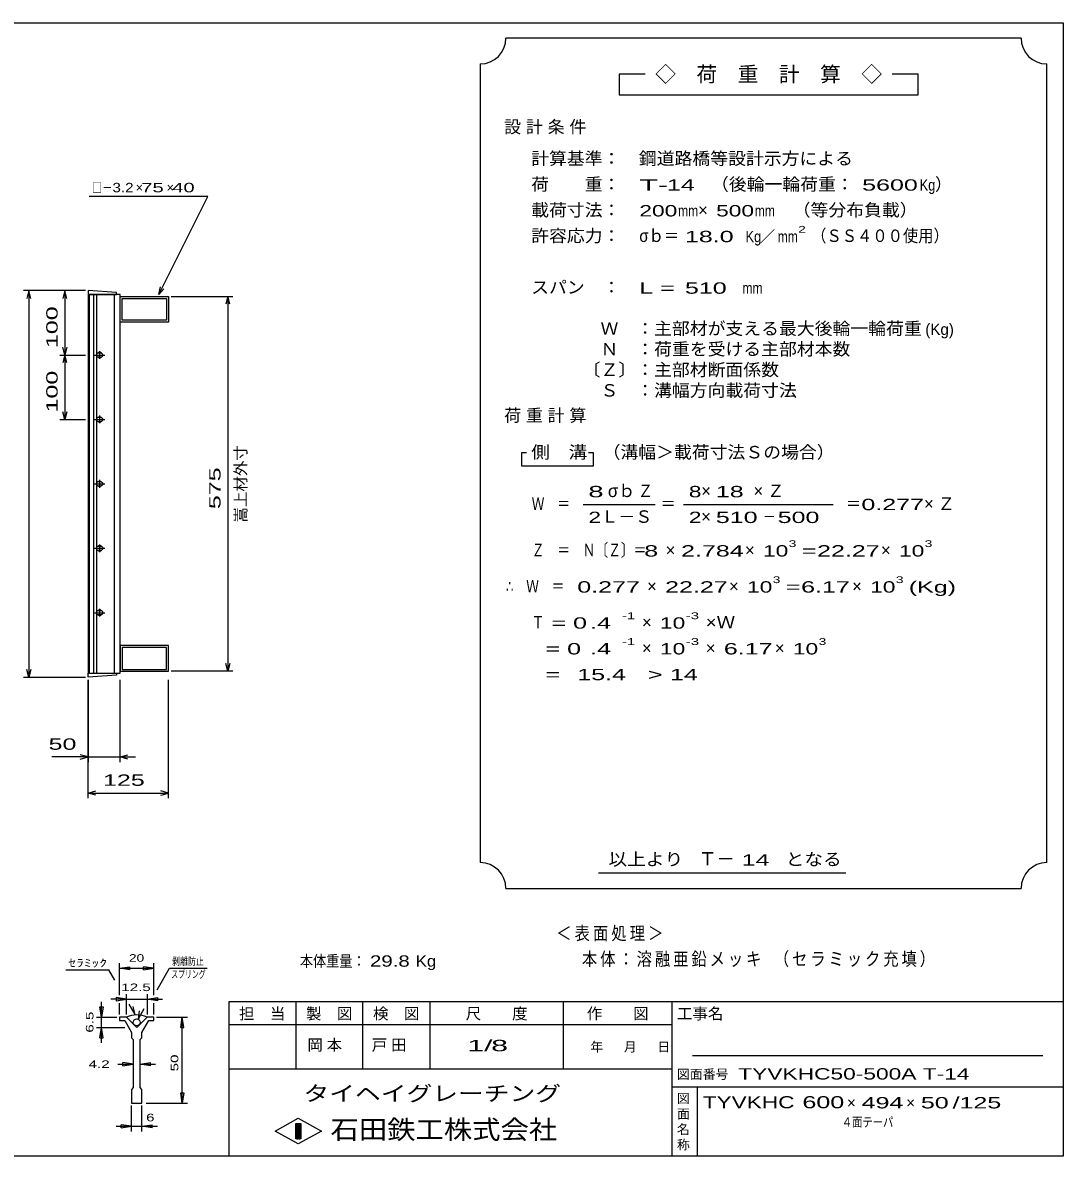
# Model space of a CAD drawing. Units: millimetres, scale not verified. Extents: x -1456 to 1385, y -1026 to 843.
# Drawn here: x -231 to 1385, y -917 to 843 of the extents above; entities that cross this region are included whole.
import ezdxf
from ezdxf.enums import TextEntityAlignment as Align

# ---------------------------------------------------------------- set-up
doc = ezdxf.new("R2010")
doc.units = ezdxf.units.MM
doc.header["$LTSCALE"] = 8
for name, color, linetype, lineweight in [('0_2', 150, 'Continuous', 25), ('16', 3, 'Continuous', 25), ('22', 2, 'Continuous', 25), ('32', 4, 'Continuous', 25)]:
    doc.layers.add(name, color=color, linetype=linetype, lineweight=lineweight)
doc.styles.add('ベクトル', font='')
doc.styles.get('ベクトル').set_extended_font_data('ベクトル')

msp = doc.modelspace()

# ---------------------------------------------------------------- linework, layer by layer
at = {"layer": '0_2'}
for p, q in [((-1383.2, 842.8), (1384.8, 842.8)), ((1384.8, 842.8), (1384.8, -917.2)), ((1384.8, -677.2), (88.8, -677.2)), ((88.8, -677.2), (88.8, -917.2)), ((192.8, -677.2), (192.8, -781.2)), ((296.8, -781.2), (296.8, -677.2)), ((400.8, -677.2), (400.8, -781.2)), ((608.8, -781.2), (608.8, -677.2)), ((776.8, -677.2), (776.8, -917.2)), ((776.8, -713.2), (88.8, -713.2)), ((1352.8, -761.2), (808.8, -761.2)), ((88.8, -781.2), (776.8, -781.2)), ((776.8, -809.2), (1384.8, -809.2)), ((816.8, -917.2), (816.8, -809.2)), ((160.8, -878), (196.8, -858)), ((196.8, -858), (232.8, -878)), ((196.8, -898), (160.8, -878)), ((192.8, -866), (200.8, -866)), ((192.8, -890), (192.8, -866)), ((192.8, -866), (194.4, -866)), ((194.4, -866), (194.4, -890)), ((196, -890), (196, -866)), ((196, -866), (197.6, -866)), ((232.8, -878), (196.8, -898)), ((197.6, -866), (197.6, -890)), ((199.2, -890), (199.2, -866)), ((199.2, -866), (200.8, -866)), ((200.8, -866), (200.8, -890)), ((200.8, -866), (200.8, -890)), ((200.8, -890), (192.8, -890)), ((194.4, -890), (196, -890)), ((197.6, -890), (199.2, -890)), ((1384.8, -917.2), (-1383.2, -917.2))]:
    msp.add_line(p, q, dxfattribs=at)
at = {"layer": '16'}
for p, q in [((-85.8, 423.8), (-129.8, 426.8)), ((-129.8, 426.8), (-129.8, 420.8)), ((-85.8, 420.8), (-85.8, 423.8)), ((-129.8, 420.8), (-85.8, 420.8)), ((-129.8, 420.8), (-129.8, -167.2)), ((-79.8, 420.8), (-129.8, 420.8)), ((-127.8, 420.8), (-127.8, -167.2)), ((-120.8, -167.2), (-120.8, 420.8)), ((-116.8, 420.8), (-116.8, -167.2)), ((-88.8, -167.2), (-88.8, 420.8)), ((-79.8, -167.2), (-79.8, 420.8)), ((-79.8, 417.8), (-4.8, 417.8)), ((-79.8, 377.8), (-79.8, 417.8)), ((-76.8, 414.8), (-7.8, 414.8)), ((-76.8, 380.8), (-76.8, 414.8)), ((-7.8, 414.8), (-7.8, 380.8)), ((-4.8, 417.8), (-4.8, 377.8)), ((-4.8, 377.8), (-79.8, 377.8)), ((-7.8, 380.8), (-76.8, 380.8)), ((-119.8, 326.8), (-103.8, 326.8)), ((-109.8, 329.8), (-113.8, 329.8)), ((-113.8, 323.8), (-109.8, 323.8)), ((-111.8, 332.8), (-111.8, 320.8)), ((-109.8, 229.8), (-113.8, 229.8)), ((-111.8, 232.8), (-111.8, 220.8)), ((-119.8, 226.8), (-103.8, 226.8)), ((-113.8, 223.8), (-109.8, 223.8)), ((-119.8, 126.8), (-103.8, 126.8)), ((-109.8, 129.8), (-113.8, 129.8)), ((-113.8, 123.8), (-109.8, 123.8)), ((-111.8, 132.8), (-111.8, 120.8)), ((-119.8, 26.8), (-103.8, 26.8)), ((-109.8, 29.8), (-113.8, 29.8)), ((-113.8, 23.8), (-109.8, 23.8)), ((-111.8, 32.8), (-111.8, 20.8)), ((-109.8, -70.2), (-113.8, -70.2)), ((-111.8, -67.2), (-111.8, -79.2)), ((-119.8, -73.2), (-103.8, -73.2)), ((-113.8, -76.2), (-109.8, -76.2)), ((-4.8, -124.2), (-79.8, -124.2)), ((-79.8, -124.2), (-79.8, -164.2)), ((-7.8, -127.2), (-76.8, -127.2)), ((-76.8, -127.2), (-76.8, -161.2)), ((-7.8, -161.2), (-7.8, -127.2)), ((-4.8, -164.2), (-4.8, -124.2)), ((-129.8, -167.2), (-85.8, -167.2)), ((-129.8, -173.2), (-129.8, -167.2)), ((-129.8, -167.2), (-79.8, -167.2)), ((-85.8, -170.2), (-129.8, -173.2)), ((-85.8, -167.2), (-85.8, -170.2)), ((-79.8, -164.2), (-4.8, -164.2)), ((-76.8, -161.2), (-7.8, -161.2))]:
    msp.add_line(p, q, dxfattribs=at)
for centre, radius, start, end in [((-113.8, 326.8), 3, 90, 270), ((-111.8, 326.8), 4, 46.6, 133.4), ((-111.8, 326.8), 4, 226.6, 313.4), ((-109.8, 326.8), 3, 270, 90), ((-113.8, 226.8), 3, 90, 270), ((-111.8, 226.8), 4, 46.6, 133.4), ((-109.8, 226.8), 3, 270, 90), ((-111.8, 226.8), 4, 226.6, 313.4), ((-113.8, 126.8), 3, 90, 270), ((-111.8, 126.8), 4, 46.6, 133.4), ((-111.8, 126.8), 4, 226.6, 313.4), ((-109.8, 126.8), 3, 270, 90), ((-113.8, 26.8), 3, 90, 270), ((-111.8, 26.8), 4, 46.6, 133.4), ((-111.8, 26.8), 4, 226.6, 313.4), ((-109.8, 26.8), 3, 270, 90), ((-113.8, -73.2), 3, 90, 270), ((-111.8, -73.2), 4, 46.6, 133.4), ((-109.8, -73.2), 3, 270, 90), ((-111.8, -73.2), 4, 226.6, 313.4)]:
    msp.add_arc(centre, radius, start, end, dxfattribs=at)
at = {"layer": '22', "color": 4}
for p, q in [((1319.2, 818.8), (519.2, 818.8)), ((479.2, 778.8), (479.2, -461.2)), ((1359.2, -461.2), (1359.2, 778.8)), ((735.2, 762.8), (695.2, 762.8)), ((695.2, 762.8), (695.2, 730.8)), ((1159.2, 762.8), (1119.2, 762.8)), ((1159.2, 730.8), (1159.2, 762.8)), ((695.2, 730.8), (1159.2, 730.8)), ((56.2, 572.8), (-127.8, 572.8)), ((-19.8, 420.8), (56.2, 572.8)), ((-133.8, 426.8), (-229.8, 426.8)), ((-221.8, 426.8), (-225, 414.8)), ((-218.6, 414.8), (-221.8, 426.8)), ((-221.8, 426.8), (-221.8, -173.2)), ((-133.8, 426.8), (-173.8, 426.8)), ((-165.8, 426.8), (-169, 414.8)), ((-162.6, 414.8), (-165.8, 426.8)), ((-165.8, 426.8), (-165.8, 326.8)), ((-19.8, 420.8), (-17.4, 432.48)), ((-19.8, 420.8), (-11.8, 429.6)), ((-0.8, 417.8), (95.2, 417.8)), ((87.2, 417.8), (84, 405.8)), ((90.4, 405.8), (87.2, 417.8)), ((87.2, 417.8), (87.2, -164.2)), ((-165.8, 326.8), (-169, 338.8)), ((-162.6, 338.8), (-165.8, 326.8)), ((-173.8, 326.8), (-133.8, 326.8)), ((-165.8, 326.8), (-169, 314.8)), ((-162.6, 314.8), (-165.8, 326.8)), ((-165.8, 326.8), (-165.8, 226.8)), ((-165.8, 226.8), (-169, 238.8)), ((-162.6, 238.8), (-165.8, 226.8)), ((-173.8, 226.8), (-133.8, 226.8)), ((551.2, 174.8), (543.2, 174.8)), ((543.2, 174.8), (543.2, 154.8)), ((655.2, 174.8), (647.2, 174.8)), ((655.2, 154.8), (655.2, 174.8)), ((543.2, 154.8), (655.2, 154.8)), ((639.2, 94.8), (751.2, 94.8)), ((795.2, 94.8), (1027.2, 94.8)), ((87.2, -164.2), (84, -152.2)), ((90.4, -152.2), (87.2, -164.2)), ((-229.8, -173.2), (-133.8, -173.2)), ((-221.8, -173.2), (-225, -161.2)), ((-218.6, -161.2), (-221.8, -173.2)), ((95.2, -164.2), (-0.8, -164.2)), ((-129.8, -177.2), (-129.8, -305.2)), ((-129.8, -361.2), (-129.8, -177.2)), ((-79.8, -305.2), (-79.8, -177.2)), ((-4.8, -361.2), (-4.8, -177.2)), ((-129.8, -297.2), (-185.8, -297.2)), ((-129.8, -297.2), (-141.8, -294)), ((-141.8, -300.4), (-129.8, -297.2)), ((-129.8, -297.2), (-79.8, -297.2)), ((-79.8, -297.2), (-67.8, -294)), ((-67.8, -300.4), (-79.8, -297.2)), ((-79.8, -297.2), (-55.8, -297.2)), ((-129.8, -353.2), (-117.8, -350)), ((-4.8, -353.2), (-16.8, -350)), ((-117.8, -356.4), (-129.8, -353.2)), ((-129.8, -353.2), (-4.8, -353.2)), ((-16.8, -356.4), (-4.8, -353.2)), ((663.2, -477.2), (1047.2, -477.2)), ((519.2, -501.2), (1319.2, -501.2))]:
    msp.add_line(p, q, dxfattribs=at)
for centre, start, end in [((479.2, 818.8), 270, 0), ((1359.2, 818.8), 180, 270), ((479.2, -501.2), 0, 90), ((1359.2, -501.2), 90, 180)]:
    msp.add_arc(centre, 40, start, end, dxfattribs=at)
at = {"layer": '32'}
for p, q in [((-164.267, -627.6), (-97.6, -627.6)), ((-88.267, -643.6), (-97.6, -627.6)), ((-80.8, -666.8), (-80.8, -617.2)), ((-80.8, -625.2), (-64.8, -622.8)), ((-64.8, -627.6), (-80.8, -625.2)), ((-80.8, -625.2), (-27.467, -625.2)), ((-64.8, -627.6), (-64.8, -622.8)), ((-27.467, -625.2), (-43.467, -622.8)), ((-43.467, -627.6), (-43.467, -622.8)), ((-43.467, -627.6), (-27.467, -625.2)), ((-27.467, -666.8), (-27.467, -617.2)), ((-22.664, -658.533), (-3.197, -624.933)), ((-3.197, -624.933), (55.469, -624.933)), ((-70.133, -697.2), (-70.133, -665.2)), ((-38.133, -665.2), (-38.133, -697.2)), ((-108.8, -701.2), (-111.2, -685.2)), ((-111.2, -685.2), (-106.4, -685.2)), ((-108.8, -701.2), (-108.8, -677.2)), ((-106.4, -685.2), (-108.8, -701.2)), ((-70.133, -673.2), (-94.133, -673.2)), ((-70.133, -673.2), (-86.133, -670.8)), ((-86.133, -670.8), (-86.133, -675.6)), ((-86.133, -675.6), (-70.133, -673.2)), ((-80.8, -697.2), (-80.8, -679.6)), ((-70.133, -673.2), (-38.133, -673.2)), ((-56.8, -697.2), (-66.133, -681.2)), ((-56.8, -697.2), (-59.733, -684.667)), ((-38.133, -673.2), (-22.133, -670.8)), ((-22.133, -675.6), (-38.133, -673.2)), ((-38.133, -673.2), (-14.133, -673.2)), ((-27.467, -697.2), (-27.467, -679.6)), ((-22.133, -670.8), (-22.133, -675.6)), ((-116.8, -701.2), (-84.8, -701.2)), ((-108.8, -717.2), (-108.8, -701.2)), ((-80.8, -701.2), (-80.8, -706.533)), ((-70.133, -701.2), (-80.8, -701.2)), ((-54.133, -717.2), (-70.133, -701.2)), ((-38.133, -701.2), (-54.133, -717.2)), ((-51.464, -703.866), (-42.397, -687.866)), ((-51.464, -703.866), (-49.597, -691.066)), ((-27.467, -701.2), (-38.133, -701.2)), ((-27.467, -706.533), (-27.467, -701.2)), ((-23.467, -701.2), (24.533, -701.2)), ((14.133, -717.2), (16.533, -701.2)), ((18.933, -717.2), (16.533, -701.2)), ((16.533, -834.534), (16.533, -701.2)), ((-116.8, -717.2), (-72.8, -717.2)), ((-111.2, -733.2), (-108.8, -717.2)), ((-106.4, -733.2), (-108.8, -717.2)), ((-108.8, -741.2), (-108.8, -717.2)), ((-80.8, -706.533), (-72.8, -706.533)), ((-72.8, -706.533), (-62.133, -725.2)), ((-46.133, -725.2), (-35.467, -706.533)), ((-35.467, -706.533), (-27.467, -706.533)), ((14.133, -717.2), (18.933, -717.2)), ((-111.2, -733.2), (-106.4, -733.2)), ((-62.133, -725.2), (-62.133, -733.2)), ((-62.133, -733.2), (-59.467, -735.867)), ((-59.467, -735.867), (-59.467, -810.533)), ((-48.8, -735.867), (-46.133, -733.2)), ((-48.8, -810.533), (-48.8, -735.867)), ((-46.133, -733.2), (-46.133, -725.2)), ((-83.467, -774.089), (-59.467, -774.089)), ((-59.467, -774.089), (-75.467, -771.689)), ((-75.467, -776.489), (-75.467, -771.689)), ((-75.467, -776.489), (-59.467, -774.089)), ((-48.8, -774.089), (-32.8, -771.689)), ((-32.8, -776.489), (-48.8, -774.089)), ((-48.8, -774.089), (-24.8, -774.089)), ((-32.8, -776.489), (-32.8, -771.689)), ((-59.467, -810.533), (-62.133, -813.2)), ((-62.133, -813.2), (-62.133, -834.533)), ((-46.133, -813.2), (-48.8, -810.533)), ((-46.133, -834.533), (-46.133, -813.2)), ((16.533, -834.534), (14.133, -818.534)), ((14.133, -818.534), (18.933, -818.534)), ((18.933, -818.534), (16.533, -834.534)), ((-62.133, -834.533), (-46.133, -834.533)), ((-62.133, -878.534), (-62.133, -838.534)), ((-46.133, -878.534), (-46.133, -838.534)), ((-39.467, -834.534), (24.533, -834.534)), ((-86.133, -870.534), (-62.133, -870.534)), ((-62.133, -870.534), (-78.133, -868.134)), ((-78.133, -872.934), (-78.133, -868.134)), ((-78.133, -872.934), (-62.133, -870.534)), ((-62.133, -870.534), (-46.133, -870.534)), ((-46.133, -870.534), (-30.133, -868.134)), ((-30.133, -872.934), (-46.133, -870.534)), ((-46.133, -870.534), (-22.133, -870.534)), ((-30.133, -872.934), (-30.133, -868.134))]:
    msp.add_line(p, q, dxfattribs=at)
msp.add_circle((-54.133, -709.2), 5.333, dxfattribs=at)
msp.add_arc((-54.403, -737.742), 40, 66, 113, dxfattribs=at)

# ---------------------------------------------------------------- texts
at = {"layer": '0_2', "style": 'ベクトル'}
for s, height, p in [('担\u3000当', 17.6, (104.8, -695.6)), ('製\u3000図', 17.6, (208.8, -695.6)), ('検\u3000図', 17.6, (312.8, -695.6)), ('尺\u3000\u3000度', 17.6, (456.8, -695.6)), ('作\u3000\u3000図', 17.6, (644.8, -695.6)), ('工事名', 17.6, (784.8, -695.6)), ('年', 14.66, (650.4, -747.2)), ('月', 14.66, (702.4, -747.2)), ('日', 14.66, (754.4, -747.2)), ('図面番号', 14.66, (784.8, -789.6)), ('図', 14.66, (784.8, -827.2)), ('面', 14.66, (784.8, -851.2)), ('名', 14.66, (784.8, -875.2)), ('称', 14.66, (784.8, -899.2))]:
    msp.add_text(s, height=height, dxfattribs=at).set_placement(p, align=Align.MIDDLE_LEFT)
at = {"layer": '0_2', "color": 222, "style": 'ベクトル'}
for s, height, width, p in [('タイヘイグレーチング', 23.46, 1.25, (204.8, -819.6)), ('石田鉄工株式会社', 29.33, 1.1, (246.8, -875.6))]:
    msp.add_text(s, height=height, dxfattribs=dict(at, width=width)).set_placement(p, align=Align.MIDDLE_LEFT)
at = {"layer": '22', "style": 'ベクトル'}
for s, height, p in [('◇\u3000荷\u3000重\u3000計\u3000算\u3000◇', 23.46, (751.2, 762.8)), ('）', 19.35, (1185.6, 592)), ('×', 14.66, (-55.8, 586.8)), ('×', 14.66, (-7.8, 586.8)), ('×', 19.35, (817.6, 552)), ('／', 17.6, (913.2, 510.8)), ('(Kg)', 17.6, (1170.4, 366.8)), ('σｂ', 19.35, (677.6, 116)), ('×', 19.35, (822.4, 116)), ('Ｌ－Ｓ', 19.35, (667.2, 76)), ('×', 19.35, (822.4, 76)), ('×', 19.35, (767.2, 24)), ('×', 19.35, (890.4, 24)), ('×', 19.35, (1101.6, 24)), ('×', 19.35, (738.4, -32)), ('×', 19.35, (865.6, -32)), ('×', 19.35, (1056.8, -32)), ('×', 19.35, (730.4, -88)), ('×', 19.35, (730.4, -128)), ('×', 19.35, (829.6, -128)), ('×', 19.35, (936.8, -128)), ('Ｔ－', 20.53, (818.4, -455.2)), ('×', 17.6, (1048.8, -834)), ('×', 17.6, (1140.8, -834))]:
    msp.add_text(s, height=height, dxfattribs=at).set_placement(p, align=Align.MIDDLE_LEFT)
for s, height, width, p in [('計算基準：\u3000', 19.35, 1.05, (558.4, 632)), ('鋼道路橋等設計示方による', 19.35, 1.05, (725.6, 632)), ('荷\u3000\u3000重：\u3000', 19.35, 1.05, (558.4, 592)), ('T-', 17.6, 2, (726.4, 590.8)), (' 14 ', 17.6, 1.65, (758.4, 590.8)), ('（後輪一輪荷重：', 19.35, 1.05, (837.6, 592)), (' 5600', 17.6, 1.65, (1061.6, 590.8)), ('Kg', 17.6, 0.85, (1161.6, 590.8)), ('□－', 14.66, 0.8, (-123.8, 586.8)), ('3.2', 14.66, 1.2, (-91.8, 586.8)), (' 75 ', 14.66, 1.6, (-55.8, 586.8)), (' 40 ', 14.66, 1.6, (-7.8, 586.8)), ('載荷寸法：\u3000', 19.35, 1.05, (558.4, 552)), ('\u3000（等分布負載）', 19.35, 1.05, (936.8, 552)), ('200', 17.6, 1.5, (726.4, 550.8)), ('mm', 17.6, 0.8, (786.4, 550.8)), ('500', 17.6, 1.5, (845.6, 550.8)), ('mm', 17.6, 0.8, (905.6, 550.8)), ('許容応力：\u3000', 19.35, 1.05, (558.4, 512)), ('σｂ＝', 19.35, 0.9, (726.4, 512)), (' 18.0', 17.6, 1.65, (786.4, 510.8)), ('Kg', 17.6, 0.85, (891.2, 510.8)), ('mm', 17.6, 0.8, (941.2, 510.8)), ('2', 10.56, 1.5, (973.2, 522)), ('（ＳＳ４００使用）', 19.35, 0.9, (993.2, 512)), ('スパン\u3000：\u3000', 19.35, 1.05, (558.4, 432)), ('L =', 17.6, 1.65, (726.4, 430.8)), (' 510 ', 17.6, 1.65, (786.4, 430.8)), ('mm', 17.6, 0.8, (886.4, 430.8)), ('\u3000Ｗ\u3000：主部材が支える最大後輪一輪荷重', 19.35, 1.05, (638.4, 368)), ('\u3000Ｎ\u3000：荷重を受ける主部材本数', 19.35, 1.05, (638.4, 336)), ('〔Ｚ〕：主部材断面係数', 19.35, 1.05, (638.4, 304)), ('\u3000Ｓ\u3000：溝幅方向載荷寸法', 19.35, 1.05, (638.4, 272)), ('側\u3000溝', 19.35, 1.1, (558.4, 176)), ('\u3000（溝幅＞載荷寸法Ｓの場合）', 19.35, 1.05, (641.6, 176)), ('8', 17.6, 1.8, (647.2, 114.8)), ('Ｚ', 19.35, 0.9, (724, 116)), ('8', 17.6, 1.5, (803.2, 114.8)), (' 18 ', 17.6, 1.65, (834.4, 114.8)), ('Ｗ\u3000＝', 19.35, 0.75, (559.2, 96)), ('＝', 19.35, 0.9, (759.2, 96)), ('＝', 19.35, 0.9, (1047.2, 96)), ('0.277', 17.6, 1.65, (1071.2, 94.8)), ('2', 17.6, 1.5, (647.2, 74.8)), ('2', 17.6, 1.5, (803.2, 74.8)), (' 510 ', 17.6, 1.65, (834.4, 74.8)), ('－', 19.35, 0.75, (918.4, 76)), (' 500 ', 17.6, 1.65, (930.4, 74.8)), ('Ｚ\u3000＝\u3000Ｎ〔Ｚ〕＝', 19.35, 0.75, (559.2, 24)), ('3', 10.56, 1.5, (958.4, 34)), ('3', 10.56, 1.5, (1169.6, 34)), (' 8 ', 17.6, 1.65, (723.2, 22.8)), ('2.784', 17.6, 1.65, (791.2, 22.8)), ('10', 17.6, 1.5, (918.4, 22.8)), ('=', 17.6, 1.7, (978.4, 22.8)), ('22.27', 17.6, 1.65, (1002.4, 22.8)), ('10', 17.6, 1.5, (1129.6, 22.8)), ('3', 10.56, 1.5, (933.6, -22)), ('3', 10.56, 1.5, (1124.8, -22)), ('∴\u3000Ｗ\u3000＝', 19.35, 0.75, (519.2, -32)), (' 0.277', 17.6, 1.65, (619.2, -33.2)), ('22.27', 17.6, 1.65, (766.4, -33.2)), ('10', 17.6, 1.5, (893.6, -33.2)), ('=', 17.6, 1.7, (953.6, -33.2)), ('6.17', 17.6, 1.65, (977.6, -33.2)), ('10', 17.6, 1.5, (1084.8, -33.2)), ('(Kg)', 17.6, 1.65, (1144.8, -33.2)), ('Ｔ', 19.35, 0.75, (559.2, -88)), (' = 0', 17.6, 1.65, (579.2, -89.2)), (' .4 ', 17.6, 1.65, (639.2, -89.2)), ('-1', 10.56, 1.65, (699.2, -78)), ('10', 17.6, 1.5, (758.4, -89.2)), ('-3', 10.56, 1.65, (798.4, -78)), ('×Ｗ', 19.35, 1.1, (829.6, -88)), ('  = 0', 17.6, 1.65, (559.2, -129.2)), (' .4 ', 17.6, 1.65, (639.2, -129.2)), ('-1', 10.56, 1.65, (699.2, -118)), ('10', 17.6, 1.5, (758.4, -129.2)), ('-3', 10.56, 1.65, (798.4, -118)), ('6.17', 17.6, 1.65, (857.6, -129.2)), ('10', 17.6, 1.5, (964.8, -129.2)), ('3', 10.56, 1.5, (1004.8, -118)), ('  =', 17.6, 1.65, (559.2, -169.2)), (' 15.4', 17.6, 1.65, (619.2, -169.2)), ('>', 17.6, 1.7, (739.2, -169.2)), (' 14 ', 17.6, 1.65, (763.2, -169.2)), (' 50 ', 17.6, 1.65, (-201.8, -277.2)), (' 125 ', 17.6, 1.65, (-117.3, -333.2)), ('以上より\u3000', 19.35, 1.1, (678.4, -456)), (' 14 ', 17.6, 1.65, (874.4, -457.2)), ('となる', 19.35, 1.1, (953.6, -456)), ('本体重量：', 17.6, 0.85, (199.2, -614)), (' 29.8', 17.6, 1.35, (299.2, -614)), ('Kg', 17.6, 1.1, (379.2, -614)), ('1/', 17.6, 2, (459.2, -745.2)), (' 8 ', 17.6, 2, (483.2, -745.2)), ('TYVKHC50-500A T-14', 17.6, 1.5, (880, -789.2)), ('TYVKHC', 18.77, 1.4, (824.8, -833.2)), (' 600 ', 18.77, 1.55, (968.8, -833.2)), (' 494 ', 17.6, 1.65, (1060.8, -834)), (' 50 ', 17.6, 1.65, (1152.8, -834)), ('/', 17.6, 1.65, (1212.8, -834)), (' 125 ', 17.6, 1.65, (1212.8, -834)), ('４面テーパ', 14.66, 0.8, (1040.8, -864))]:
    msp.add_text(s, height=height, dxfattribs=dict(at, width=width)).set_placement(p, align=Align.MIDDLE_LEFT)
at = {"layer": '22', "style": 'ベクトル', "width": 1.65}
for s, p in [(' 100 ', (-185.8, 326.8)), (' 100 ', (-185.8, 226.8)), (' 575 ', (67.2, 76.8))]:
    msp.add_text(s, height=17.6, rotation=90, dxfattribs=at).set_placement(p, align=Align.MIDDLE_LEFT)
at = {"layer": '22', "style": 'ベクトル'}
msp.add_text('嵩上材外寸', height=17.6, rotation=90, dxfattribs=at).set_placement((107.2, 66.8), align=Align.MIDDLE_LEFT)
at = {"layer": '22', "attachment_point": 4, "style": 'ベクトル'}
for s, insert, char_height in [('\\T1.28;設計条件', (516.4, 680), 19.35), ('\\T1.28;荷重計算', (516.4, 232), 19.35), ('\\T1.42;×Ｚ', (903.6, 116), 19.35), ('\\T1.42;×Ｚ', (1168.4, 96), 19.35), ('\\T1.2;\\W0.85;＜表面処理＞', (597.2, -572), 20.53), ('\\T1.19;\\W0.85;本体：溶融亜鉛メッキ', (637.2, -612), 20.53), ('\\T1.19;\\W0.85;（セラミック充填）', (935.2, -612), 20.53), ('\\T1.25;岡本\u3000', (210.8, -745.2), 17.6), ('\\T1.25;戸田\u3000', (310.8, -745.2), 17.6)]:
    msp.add_mtext(s, dxfattribs=dict(at, insert=insert, char_height=char_height))
at = {"layer": '32', "color": 2, "style": 'ベクトル'}
for s, width, p in [('ｾﾗﾐｯｸ', 1.5, (-160.267, -617.2)), ('20', 1.35, (-66.133, -609.2)), ('剥離防止', 0.75, (0.803, -614.533)), ('スプリング', 0.65, (-0.531, -634.533)), ('12.5', 1.5, (-78.133, -654.8)), (' 4.2 ', 1.5, (-135.466, -774.089)), (' 6 ', 1.5, (-46.133, -856.934))]:
    msp.add_text(s, height=11.73, dxfattribs=dict(at, width=width)).set_placement(p, align=Align.MIDDLE_LEFT)
at = {"layer": '32', "color": 2, "style": 'ベクトル', "width": 1.5}
for s, p in [('6.5', (-127.2, -725.2)), (' 50 ', (4.533, -791.867))]:
    msp.add_text(s, height=11.73, rotation=90, dxfattribs=at).set_placement(p, align=Align.MIDDLE_LEFT)

doc.saveas('drawing.dxf')
